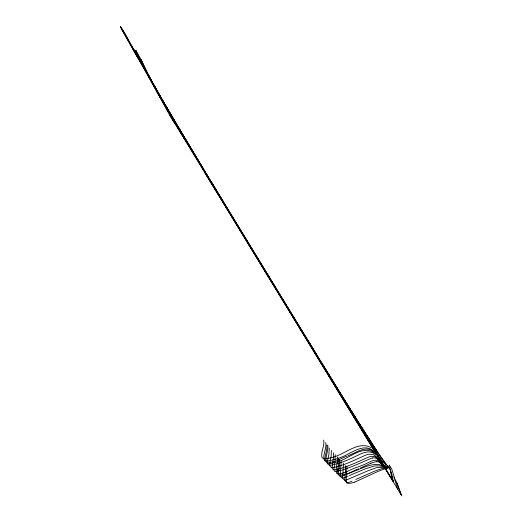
<?xml version="1.0" encoding="UTF-8"?>
<svg xmlns="http://www.w3.org/2000/svg" width="522" height="522" viewBox="0 0 522 522"><rect width="100%" height="100%" fill="white"/><g stroke="black" fill="none" stroke-linecap="round" stroke-linejoin="round"><path stroke-width="0.78" d="M327.738 445.136C329.343 451.876 319.484 467.862 334.243 462.596C347.574 460.776 361.648 443.941 374.652 452.998M326.824 444.998C327.548 450.401 324.39 455.549 325.043 460.802C331.679 465.559 340.814 457.872 347.476 456.039M325.715 442.604C326.883 448.502 322.609 454.401 324.175 459.993A22.172 6.453 -31.4 0 0 327.862 460.991L334.746 459.497A32.39 9.429 -31.4 0 0 338.732 458.062C349.564 455.197 361.89 442.565 373.002 450.408M323.699 440.066C324.867 446.016 320.495 451.908 322.028 457.553A23.379 6.806 -31.4 0 0 325.63 458.636L328.07 458.368A26.935 7.843 -31.4 0 0 330.883 457.722C344.096 455.458 357.857 440.17 371.312 447.732M386.567 470.178L387.141 467.353L384.44 462.916A139.302 5.775 59.4 0 1 383.709 462.649A69.361 2.871 59.4 0 1 382.639 461.598A31.62 1.312 59.4 0 1 379.775 457.69A51.352 2.127 59.4 0 1 374.861 450.127L375.09 450.662L373.315 447.68A76.891 3.184 59.4 0 1 370.627 443.393L370.803 443.817L363.593 432.059M393.412 481.219L392.139 477.989L392.818 479.039M391.95 474.85L391.957 474.837A9.318 0.385 59.4 0 0 391.95 474.779L390.724 471.679L391.285 472.541M360.252 468.09L370.914 463.216M358.627 468.86C352.193 470.948 344.872 476.984 337.936 474.446C336.481 469.337 339.789 463.725 338.68 458.368M348.311 455.654C356.102 452.626 366.066 445.012 373.928 451.882M355.86 479.457L374.209 471.333L381.419 468.749A8.561 2.493 -31.4 0 1 382.124 468.658L384.662 468.364M349.433 475.535L365.433 468.789L374.013 466.12A23.679 6.89 -31.4 0 1 375.54 465.878L379.37 465.892A69.837 20.332 -31.4 0 1 380.375 466.048L383.448 466.727M348.239 476.044C345.956 476.586 342.367 479.718 340.631 476.743A32.879 9.572 -31.4 0 1 340.187 475.986L341.225 461.03M346.784 474.198L365.648 466.635A37.78 11.001 -31.4 0 1 374.816 464.469L379.448 464.619L382.978 466.1M351.972 481.114C349.596 482.472 345.956 483.548 344.866 480.09A31.079 9.044 -31.4 0 1 344.846 478.981L345.799 465.513M346.321 474.387C344.044 474.916 340.207 477.995 338.837 475.085A31.94 9.298 -31.4 0 1 338.393 474.198L339.424 465.219L339.554 459.308M354.745 482.106L378.254 471.288L384.988 468.782M372.473 458.016L372.793 457.944A10.929 3.178 -31.4 0 1 373.896 457.768L376.577 458.29L380.218 461.761M175.333 124.314L175.836 124.262A79.429 3.289 59.4 0 0 185.016 139.694L184.99 139.328A133.567 5.533 59.4 0 0 194.471 155.125A183.711 7.608 59.4 0 0 203.815 170.511L366.353 437.11L365.824 435.909L386.6 469.591M384.062 467.549L378.907 467.373A16.795 4.887 -31.4 0 0 376.212 467.81L369.093 470.302L346.079 480.103A5.266 1.533 -31.4 0 1 344.54 480.24L342.608 478.178L342.719 474.922A148.62 43.267 -31.4 0 0 342.961 473.421L343.502 463.275M376.93 461.65L379.631 462.224A47.802 13.918 -31.4 0 1 380.662 463.073L381.784 464.273M392.453 477.043L392.466 477.049A12.006 0.496 59.4 0 0 392.472 476.919L391.213 473.852L391.911 474.837M361.452 426.924L369.38 439.198A142.943 5.925 59.4 0 0 375.292 448.352L380.518 456.241A35.79 1.481 59.4 0 0 381.726 457.957L385.758 463.529A12.293 0.509 59.4 0 1 386.489 464.645L386.463 464.906A115.662 4.789 59.4 0 1 383.579 461.148L378.646 453.899A111.715 4.626 59.4 0 1 372.454 444.431M377.458 457.376L372.904 454.388L368.897 454.231A14.897 4.339 -31.4 0 0 365.537 455.204L353.061 460.835A48.52 14.127 -31.4 0 1 342.001 465.193C338.791 465.846 328.69 470.727 329.754 463.738A56.598 16.476 -31.4 0 1 329.871 462.812L331.124 456.541L331.405 450.408M392.929 479.163L391.67 475.888L392.42 477.017M383.924 465.076L385.295 465.944L386.802 468.456M379.044 459.882L375.07 456.711L371.455 456.313A13.076 3.804 -31.4 0 0 368.206 457.226L355.789 462.773A60.441 17.591 -31.4 0 1 340.207 468.547C337.897 468.808 333.186 471.523 332.181 468.227A47.052 13.696 -31.4 0 1 332.077 467.764L333.467 457.644L333.565 452.789M375.833 454.89C368.284 447.595 358.216 455.68 350.64 458.636A46.406 13.507 -31.4 0 1 346.889 460.287L342.08 462.166A41.564 12.097 -31.4 0 1 332.651 464.769C329.924 466.002 326.439 464.75 327.477 461.389A55.867 16.26 -31.4 0 1 327.601 460.456L328.932 454.14L329.258 448.007M346.98 482.876L346.093 480.534L346.993 466.609M397.633 489.049L393.934 476.964L397.366 483.855L401.803 495.9L169.265 114.364M380.668 463.066L382.763 465.761M130.454 43.665L129.613 42.093A27.053 1.122 59.4 0 1 128.666 40.298A22.779 0.946 59.4 0 1 128.268 39.522L125.521 34.478A20.997 0.868 59.4 0 0 124.464 32.703A24.802 1.024 59.4 0 0 123.42 30.981L120.288 26.42A15.171 0.626 59.4 0 0 120.471 26.85L120.817 27.581A20.769 0.861 59.4 0 0 121.358 28.664L121.476 28.899A11.699 0.483 59.4 0 0 121.698 29.33L123.61 32.886A24.593 1.018 59.4 0 0 124.641 34.765L137.423 57.211A171.555 7.106 59.4 0 1 145.044 70.698L152.359 83.729A117.43 4.868 59.4 0 1 156.463 91.096L167.066 110.488A8.789 0.365 59.4 0 0 167.347 110.99L174.955 123.812M380.682 463.073C376.153 455.96 367.247 464.169 361.674 465.461A115.93 33.747 -31.4 0 1 357.746 467.118C350.973 468.743 343.633 474.876 336.644 473.408C334.948 468.084 338.51 462.44 337.388 456.933M163.673 103.31L156.548 91.252M393.223 481.043L392.609 480.077L392.87 481.245M139.909 61.015L133.045 49.557M133.815 49.681L134.03 50.027M369.015 439.087L371.586 443.08A135.185 5.598 59.4 0 0 377.471 452.13M368.793 438.734L365.713 433.912M365.041 432.862L361.687 427.564M360.976 426.141L356.324 418.761A279.087 11.562 59.4 0 1 340.768 393.829M358.999 423.309L360.343 425.443M356.272 418.99L354.901 416.804A290.115 12.019 59.4 0 1 339.209 391.637L320.254 360.872M357.642 421.156L339.026 391.35M340.768 393.823L321.846 363.084M337.799 389.36L328.495 374.274M362.797 430.774L354.255 416.908M309.331 343.065L323.346 365.909M353.759 416.106L342.132 397.111M308.052 340.559L315.947 353.459M304.339 334.902L314.505 351.508M343.848 399.917L347.143 405.313M348.735 407.917L357.048 421.45A262.507 10.877 59.4 0 0 361.961 429.423L366.124 436.157M387.141 467.353C387.957 468.704 388.557 468.71 387.344 466.798L387.428 466.479L388.433 467.829L387.435 466.192L387.598 465.409L390.097 469.506L392.544 480.71M161.859 99.278L184.775 138.186M192.435 150.982L194.837 154.982M220.839 197.486L322.191 363.671A470.785 19.503 59.4 0 0 340.625 393.621A238.384 9.879 59.4 0 0 356.154 418.54L370.809 441.873M327.268 372.277L324.984 368.578M212.689 184.788L224.166 203.384M304.489 335.163L189.773 147.002A94.697 3.922 59.4 0 1 184.703 138.532L182.38 134.617M338.798 391.65L201.923 167.086M366.196 436.757L392.296 479.581M204.82 172.684L392.492 480.481M211.73 182.517L223.148 201.303M206.36 173.676L217.55 192.109M207.652 176.521L209.335 179.281M210.255 180.508L214.672 187.783M207.547 175.627L200.761 164.437A282.983 11.725 59.4 0 1 185.421 138.911L179.777 129.449M203.293 168.606L185.245 138.604M201.929 166.746L205.074 171.947M209.975 180.038L207.286 175.601M202.569 167.803L197.636 159.634M195.646 156.332L201.022 165.252M160.861 98.371A89.569 3.713 59.4 0 1 152.293 83.122L140.692 60.996L133.26 48.566A9.872 0.411 59.4 0 1 130.402 43.58M196.37 157.527L182.152 133.789M191.665 149.703L185.382 139.204M185.016 139.694L177.278 126.696A67.73 2.806 59.4 0 1 169.924 114.155L168.084 110.971M184.142 136.751L177.898 126.291M179.379 128.751L170.42 113.639A105.248 4.359 59.4 0 1 161.272 97.914M180.54 131.074L177.31 125.645M136.842 54.797L137.005 55.149L133.795 49.707M176.814 124.425L165.409 105.072M180.834 132.007L176.482 124.634A114.285 4.737 59.4 0 1 175.17 122.396L172.893 118.514A70.287 2.91 59.4 0 1 167.373 109L162.42 100.335A113.274 4.691 59.4 0 1 161.311 98.384L159.256 94.756A52.591 2.179 59.4 0 1 155.517 88.055L152.561 82.626A73.804 3.06 59.4 0 1 150.747 79.22L147.935 73.837M175.836 124.262L167.04 109.163M175.705 122.924L174.1 120.204A133.939 5.546 59.4 0 1 166.068 106.521L154.701 86.476A14.779 0.613 59.4 0 1 153.266 83.944A14.773 0.613 59.4 0 1 152.359 82.313L151.582 80.89A76.486 3.171 59.4 0 1 149.657 77.289L148.992 76.023A46.256 1.918 59.4 0 1 148.046 74.196L141.077 59.58M138.813 57.081L135.753 50.445L141.09 59.586A291.713 12.084 59.4 0 0 144.157 66.301A122.22 5.063 59.4 0 0 146.33 70.79L147.752 73.622M165.233 105.079L160.202 96.355A52.331 2.166 59.4 0 1 158.577 93.503L158.022 92.525A64.5 2.675 59.4 0 1 156.417 89.68L154.59 86.404A21.48 0.887 59.4 0 1 153.266 83.944M161.67 98.912L158.434 93.262M168.143 111.062L163.647 103.245M165.481 106.455L164.319 104.433M120.549 27.007L149.488 77.961M120.497 26.387L144.783 69.106M155.054 86.998L152.515 82.43A42.869 1.775 59.4 0 1 148.796 75.488M149.142 77.321L158.975 95.05A66.809 2.767 59.4 0 0 163.425 102.873M139.185 57.877L141.743 63.129A97.503 4.039 59.4 0 0 146.395 72.186L146.571 72.512A62.816 2.603 59.4 0 0 149.135 77.308M140.692 60.996L138.31 55.952A217.322 9.005 59.4 0 1 135.753 50.445M357.211 420.471L370.796 441.853L370.463 441.083A90.182 3.739 59.4 0 1 366.633 435.087L366.627 435.067M342.275 397.346L339.959 393.549M319.542 360.33L320.24 361.981M317.989 357.178L315.693 353.44M308.626 341.923L306.329 338.165M303.791 334.015L301.462 330.198M299.086 326.302L296.757 322.485M294.33 318.498L292.007 314.681M289.39 310.394L287.061 306.577M284.399 302.205L282.069 298.388M279.42 294.043L277.091 290.225M274.663 286.239L272.334 282.422M269.965 278.526L267.636 274.709M265.209 270.722L262.879 266.905M261.639 264.869L259.395 261.196M258.005 258.919L255.682 255.101M253.255 251.115L250.925 247.297M248.7 243.643L246.371 239.826M248.335 243.533L249.046 245.223M243.683 235.422L241.36 231.605M238.632 227.135L236.303 223.312M234.345 220.101L232.016 216.271M228.773 210.94L226.437 207.11M219.07 195.013L216.734 191.183M205.531 173.023L203.202 169.206M200.533 164.795L172.945 118.605A86.717 3.595 59.4 0 1 169.931 113.437L167.477 109.196A75.736 3.139 59.4 0 1 164.547 104.074L164.678 104.387L161.8 99.141M396.74 482.85L401.013 494.602M394.436 477.845L391.833 469.219L389.216 464.958L390.6 471.118L391.409 472.632M335.196 454.571L335 460.678L333.806 469.474A46.647 13.579 -31.4 0 0 334.067 470.524L334.511 471.196A10.277 2.988 -31.4 0 0 336.005 471.555L342.367 470.015A74.144 21.585 -31.4 0 0 346.778 468.515A85.06 24.762 -31.4 0 0 350.008 467.32L355.319 465.2A73.243 21.324 -31.4 0 0 359.156 463.549L370.731 458.538A12.463 3.628 -31.4 0 1 372.48 458.016M354.764 482.08A17.533 5.103 -31.4 0 1 346.843 482.967M370.894 463.249A16.6 4.835 -31.4 0 1 376.975 461.611M160.756 97.02A58.412 2.421 59.4 0 1 155.027 86.952M158.434 93.262A33.245 1.377 59.4 0 1 154.943 87.011M371.618 444.979A284.96 11.804 59.4 0 1 366.822 437.279"/></g></svg>
